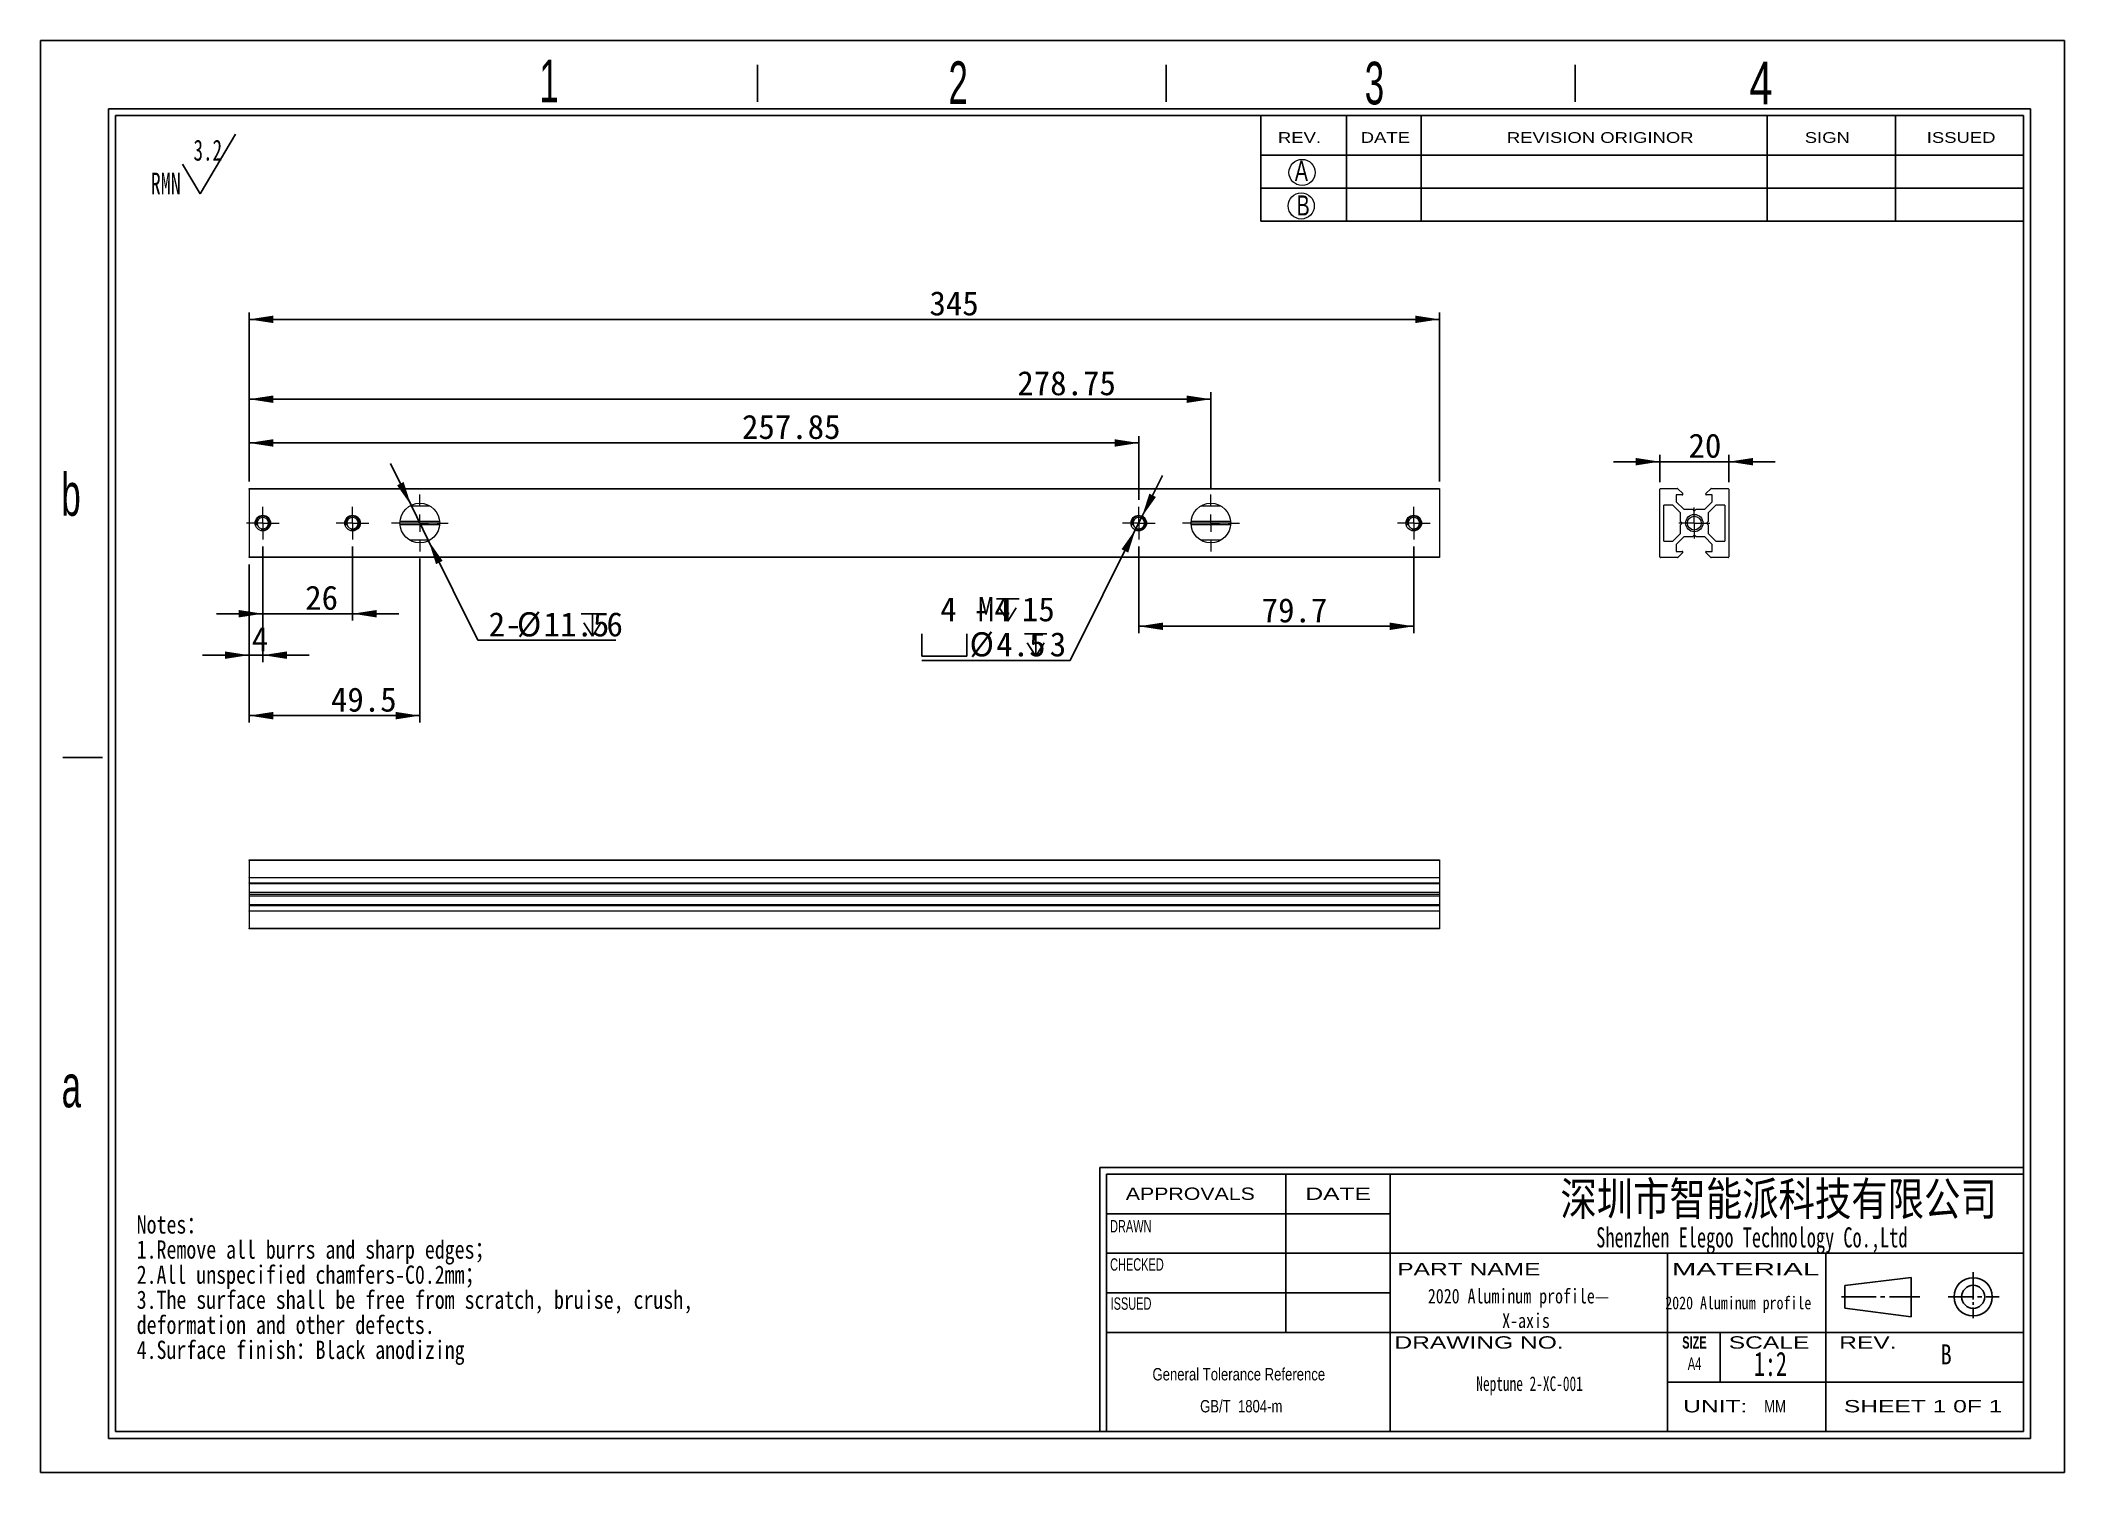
# Model space of a CAD drawing. Header units: millimetres. Extents: x 2 to 295, y 1 to 209.
import ezdxf

# ---------------------------------------------------------------- set-up
doc = ezdxf.new("R2010")
doc.units = ezdxf.units.MM
doc.linetypes.add('CENTER', pattern=[10.16, 6.35, -1.27, 1.27, -1.27])
doc.layers.add('DIM', color=5, linetype='Continuous')
doc.layers.add('SLD-0', color=179, linetype='Continuous')
doc.layers.add('中心线', color=1, linetype='CENTER', lineweight=15)
doc.styles.add('SLDTEXTSTYLE0', font='SIMSUN.TTC', dxfattribs={"width": 0.8, "bigfont": 'bigfont'})
doc.styles.add('SLDTEXTSTYLE1', font='SIMSUN.TTC', dxfattribs={"width": 0.8})
doc.styles.add('SLDTEXTSTYLE10', font='ARIALBD.TTF', dxfattribs={"width": 0.63516})
doc.styles.add('SLDTEXTSTYLE11', font='ARIAL.TTF', dxfattribs={"width": 1.422})
doc.styles.add('SLDTEXTSTYLE12', font='ARIAL.TTF', dxfattribs={"width": 0.7584})
doc.styles.add('SLDTEXTSTYLE13', font='ARIAL.TTF', dxfattribs={"width": 1.2324})
doc.styles.add('SLDTEXTSTYLE14', font='ARIAL.TTF', dxfattribs={"width": 1.7064})
doc.styles.add('SLDTEXTSTYLE15', font='SIMSUN.TTC', dxfattribs={"width": 0.8, "bigfont": 'bigfont'})
doc.styles.add('SLDTEXTSTYLE16', font='SIMKAI.TTF', dxfattribs={"width": 0.67})
doc.styles.add('SLDTEXTSTYLE17', font='SIMSUN.TTC')
doc.styles.add('SLDTEXTSTYLE2', font='SIMSUN.TTC', dxfattribs={"width": 0.67})
doc.styles.add('SLDTEXTSTYLE3', font='SIMSUN.TTC', dxfattribs={"width": 0.67})
doc.styles.add('SLDTEXTSTYLE4', font='SIMSUN.TTC', dxfattribs={"width": 0.8})
doc.styles.add('SLDTEXTSTYLE5', font='SIMKAI.TTF', dxfattribs={"width": 0.8, "bigfont": 'bigfont'})
doc.styles.add('SLDTEXTSTYLE6', font='SIMKAI.TTF', dxfattribs={"width": 0.8})
doc.styles.add('SLDTEXTSTYLE7', font='ARIAL.TTF', dxfattribs={"width": 0.63516})
doc.styles.add('SLDTEXTSTYLE8', font='GOTHIC.TTF', dxfattribs={"width": 0.7304})
doc.styles.add('SLDTEXTSTYLE9', font='GOTHIC.TTF', dxfattribs={"width": 0.61171})
doc.dimstyles.new('SLDDIMSTYLE0', dxfattribs={"dimtxt": 3.5, "dimasz": 3.5, "dimexe": 0, "dimexo": 0.0625, "dimgap": 0.875, "dimtad": 0, "dimtih": 1, "dimtoh": 1, "dimlfac": 2, "dimrnd": 1e-09, "dimzin": 12, "dimdsep": 46, "dimtxsty": 'SLDTEXTSTYLE2', "dimsah": 1, "dimcen": 0, "dimadec": 0, "dimazin": 3, "dimtfac": 1, "dimtmove": 0, "dimatfit": 3, "dimfxl": 0, "dimfrac": 2, "dimtolj": 1, "dimtzin": 12, "dimarcsym": 0})
doc.dimstyles.new('SLDDIMSTYLE1', dxfattribs={"dimtxt": 3.5, "dimasz": 3.5, "dimexe": 0, "dimexo": 0.0625, "dimgap": 0.875, "dimtad": 2, "dimlfac": 2, "dimrnd": 1e-09, "dimzin": 12, "dimdsep": 46, "dimtxsty": 'SLDTEXTSTYLE2', "dimsah": 1, "dimcen": 0.09, "dimadec": 0, "dimazin": 3, "dimtfac": 1, "dimtmove": 0, "dimatfit": 0, "dimfxl": 0, "dimfrac": 2, "dimtolj": 1, "dimtzin": 12, "dimarcsym": 0})
doc.dimstyles.new('SLDDIMSTYLE2', dxfattribs={"dimtxt": 3.5, "dimasz": 3.5, "dimexe": 0, "dimexo": 0.0625, "dimgap": 0.875, "dimtad": 2, "dimlfac": 2, "dimrnd": 1e-09, "dimzin": 12, "dimdsep": 46, "dimtxsty": 'SLDTEXTSTYLE2', "dimsah": 1, "dimcen": 0.09, "dimadec": 0, "dimazin": 3, "dimtfac": 1, "dimtofl": 0, "dimtmove": 0, "dimatfit": 3, "dimfxl": 0, "dimfrac": 2, "dimtolj": 1, "dimtzin": 12, "dimarcsym": 0})

# ---------------------------------------------------------------- blocks, each defined once
blk = doc.blocks.new('SW_NOTE_0')
at = {"layer": 'SLD-0', "color": 0, "char_height": 2.6458, "attachment_point": 1}
for s, insert, style in [('Notes\\M+18146', (0, 3.08), 'SLDTEXTSTYLE0'), ('1.Remove all burrs and sharp edges\\M+18147', (0, -0.55), 'SLDTEXTSTYLE0'), ('2.All unspecified chamfers-C0.2mm\\M+18147', (0, -4.19), 'SLDTEXTSTYLE0'), ('3.The surface shall be free from scratch, bruise, crush, ', (0, -7.82), 'SLDTEXTSTYLE1'), ('deformation and other defects.', (0, -11.45), 'SLDTEXTSTYLE1'), ('4.Surface finish\\M+18146Black anodizing', (0, -15.08), 'SLDTEXTSTYLE0')]:
    blk.add_mtext(s, dxfattribs=dict(at, insert=insert, style=style))
blk = doc.blocks.new('SW_NOTE_1')
at = {"layer": 'SLD-0', "color": 0}
for q in [(12.27, 9.26), (4.6, 4.92)]:
    blk.add_line((7.16, 0.59), q, dxfattribs=at)
at = {"layer": 'SLD-0', "color": 0, "attachment_point": 1, "style": 'SLDTEXTSTYLE2'}
for s, insert, char_height in [('3.2', (6.19, 8.45), 3.032), ('RMN', (0, 3.69), 3.175)]:
    blk.add_mtext(s, dxfattribs=dict(at, insert=insert, char_height=char_height))
blk = doc.blocks.new('SW_NOTE_2')
at = {"layer": 'SLD-0', "color": 0, "attachment_point": 2}
for s, insert, char_height, style in [('2020 Aluminum profile—', (11.54, 2.46), 2.1167, 'SLDTEXTSTYLE5'), ('X-axis', (12.64, -1.09), 2.117, 'SLDTEXTSTYLE6')]:
    blk.add_mtext(s, dxfattribs=dict(at, insert=insert, char_height=char_height, style=style))
blk = doc.blocks.new('SW_NOTE_3')
at = {"layer": 'SLD-0', "color": 0, "char_height": 1.7927, "attachment_point": 2, "style": 'SLDTEXTSTYLE12'}
for s, insert in [('General Tolerance Reference ', (13.02, 2.31)), (' GB/T  1804-m', (13.11, -2.32))]:
    blk.add_mtext(s, dxfattribs=dict(at, insert=insert))
blk = doc.blocks.new('SW_SYMBOL_HOLE_DEPTH')
at = {"layer": 'DIM', "color": 0}
for p, q in [((0, 875), (800, 875)), ((400, 875), (400, 75)), ((100, 555), (400, 75)), ((700, 555), (400, 75))]:
    blk.add_line(p, q, dxfattribs=at)
blk = doc.blocks.new('_D')
at = {"layer": 'DIM'}
for p, q in [((55.51, 141.36), (52.53, 147.4)), ((55.51, 141.36), (58.06, 136.21)), ((58.06, 136.21), (65.17, 121.81)), ((65.17, 121.81), (85.19, 121.81))]:
    blk.add_line(p, q, dxfattribs=at)
for points in [[(55.51, 141.36), (54.44, 144.74), (53.48, 144.26)], [(58.06, 136.21), (59.13, 132.83), (60.09, 133.31)]]:
    blk.add_solid(points, dxfattribs=at)
at = {"layer": 'DIM', "xscale": 0.004072727272727273, "yscale": 0.004072727272727273, "zscale": 0.004072727272727273}
blk.add_blockref('SW_SYMBOL_HOLE_DEPTH', (80.16, 122.1), dxfattribs=at)
at = {"layer": 'DIM', "char_height": 3.5, "attachment_point": 1, "style": 'SLDTEXTSTYLE17'}
for s, insert in [('2- ', (66.76, 125.88)), ('%%c', (70.85, 125.88)), ('11.5', (74.72, 125.88)), ('6', (83.83, 125.88))]:
    blk.add_mtext(s, dxfattribs=dict(at, insert=insert))
blk = doc.blocks.new('_D_1')
at = {"layer": 'DIM'}
for p, q in [((34.03, 135.41), (34.03, 118.66)), ((32.03, 132.79), (32.03, 118.66)), ((32.03, 119.66), (25.3, 119.66)), ((32.03, 119.66), (34.03, 119.66)), ((34.03, 119.66), (40.76, 119.66))]:
    blk.add_line(p, q, dxfattribs=at)
for points in [[(32.03, 119.66), (28.53, 120.2), (28.53, 119.12)], [(34.03, 119.66), (37.53, 119.12), (37.53, 120.2)]]:
    blk.add_solid(points, dxfattribs=at)
at = {"layer": 'DIM', "insert": (32.44, 123.73), "char_height": 3.5, "attachment_point": 1, "style": 'SLDTEXTSTYLE17'}
blk.add_mtext('4', dxfattribs=at)
blk = doc.blocks.new('_D_2')
at = {"layer": 'DIM'}
for p, q in [((34.03, 135.41), (34.03, 124.66)), ((47.03, 135.41), (47.03, 124.66)), ((34.03, 125.66), (27.3, 125.66)), ((34.03, 125.66), (47.03, 125.66)), ((47.03, 125.66), (53.76, 125.66))]:
    blk.add_line(p, q, dxfattribs=at)
for points in [[(34.03, 125.66), (30.53, 126.2), (30.53, 125.12)], [(47.03, 125.66), (50.53, 125.12), (50.53, 126.2)]]:
    blk.add_solid(points, dxfattribs=at)
at = {"layer": 'DIM', "insert": (40.17, 129.73), "char_height": 3.5, "attachment_point": 1, "style": 'SLDTEXTSTYLE17'}
blk.add_mtext('26', dxfattribs=at)
blk = doc.blocks.new('_D_3')
at = {"layer": 'DIM'}
for p, q in [((32.03, 132.79), (32.03, 109.9)), ((56.78, 133.66), (56.78, 109.9)), ((32.03, 110.9), (56.78, 110.9))]:
    blk.add_line(p, q, dxfattribs=at)
for points in [[(32.03, 110.9), (35.53, 110.36), (35.53, 111.44)], [(56.78, 110.9), (53.28, 111.44), (53.28, 110.36)]]:
    blk.add_solid(points, dxfattribs=at)
at = {"layer": 'DIM', "insert": (43.9, 114.98), "char_height": 3.5, "attachment_point": 1, "style": 'SLDTEXTSTYLE17'}
blk.add_mtext('49.5', dxfattribs=at)
blk = doc.blocks.new('_D_4')
at = {"layer": 'DIM'}
for p, q in [((32.03, 144.79), (32.03, 151.39)), ((32.03, 150.39), (160.96, 150.39)), ((160.96, 142.16), (160.96, 151.39))]:
    blk.add_line(p, q, dxfattribs=at)
for points in [[(32.03, 150.39), (35.53, 149.85), (35.53, 150.93)], [(160.96, 150.39), (157.46, 150.93), (157.46, 149.85)]]:
    blk.add_solid(points, dxfattribs=at)
at = {"layer": 'DIM', "insert": (103.46, 154.47), "char_height": 3.5, "attachment_point": 1, "style": 'SLDTEXTSTYLE17'}
blk.add_mtext('257.85', dxfattribs=at)
blk = doc.blocks.new('_D_5')
at = {"layer": 'DIM'}
for p, q in [((32.03, 144.79), (32.03, 157.73)), ((32.03, 156.73), (171.41, 156.73)), ((171.41, 143.91), (171.41, 157.73))]:
    blk.add_line(p, q, dxfattribs=at)
for points in [[(32.03, 156.73), (35.53, 156.19), (35.53, 157.26)], [(171.41, 156.73), (167.91, 157.26), (167.91, 156.19)]]:
    blk.add_solid(points, dxfattribs=at)
at = {"layer": 'DIM', "insert": (143.36, 160.8), "char_height": 3.5, "attachment_point": 1, "style": 'SLDTEXTSTYLE17'}
blk.add_mtext('278.75', dxfattribs=at)
blk = doc.blocks.new('_D_6')
at = {"layer": 'DIM'}
for p, q in [((160.96, 135.41), (160.96, 122.84)), ((200.81, 135.41), (200.81, 122.84)), ((160.96, 123.84), (200.81, 123.84))]:
    blk.add_line(p, q, dxfattribs=at)
for points in [[(160.96, 123.84), (164.46, 123.3), (164.46, 124.38)], [(200.81, 123.84), (197.31, 124.38), (197.31, 123.3)]]:
    blk.add_solid(points, dxfattribs=at)
at = {"layer": 'DIM', "insert": (178.77, 127.91), "char_height": 3.5, "attachment_point": 1, "style": 'SLDTEXTSTYLE17'}
blk.add_mtext('79.7', dxfattribs=at)
blk = doc.blocks.new('_D_7')
at = {"layer": 'DIM'}
for p, q in [((32.03, 144.79), (32.03, 169.29)), ((32.03, 168.29), (204.53, 168.29)), ((204.53, 144.79), (204.53, 169.29))]:
    blk.add_line(p, q, dxfattribs=at)
for points in [[(32.03, 168.29), (35.53, 167.75), (35.53, 168.83)], [(204.53, 168.29), (201.03, 168.83), (201.03, 167.75)]]:
    blk.add_solid(points, dxfattribs=at)
at = {"layer": 'DIM', "insert": (130.63, 172.36), "char_height": 3.5, "attachment_point": 1, "style": 'SLDTEXTSTYLE17'}
blk.add_mtext('345', dxfattribs=at)
blk = doc.blocks.new('SW_SYMBOL_HOLE_SPOT')
at = {"layer": 'DIM', "color": 0}
for p, q in [((0, 875), (0, 75)), ((1600, 75), (1600, 875)), ((0, 75), (1600, 75))]:
    blk.add_line(p, q, dxfattribs=at)
blk = doc.blocks.new('_D_8')
at = {"layer": 'DIM'}
for p, q in [((161.41, 139.68), (164.42, 145.7)), ((160.51, 137.89), (151.01, 118.91)), ((161.41, 139.68), (160.51, 137.89)), ((151.01, 118.91), (129.52, 118.91))]:
    blk.add_line(p, q, dxfattribs=at)
for points in [[(161.41, 139.68), (163.45, 142.57), (162.49, 143.05)], [(160.51, 137.89), (158.46, 135), (159.43, 134.52)]]:
    blk.add_solid(points, dxfattribs=at)
at = {"layer": 'DIM', "xscale": 0.004072727272727273, "yscale": 0.004072727272727273, "zscale": 0.004072727272727273}
for name, p in [('SW_SYMBOL_HOLE_DEPTH', (140.36, 124.27)), ('SW_SYMBOL_HOLE_SPOT', (129.52, 119.2)), ('SW_SYMBOL_HOLE_DEPTH', (144.4, 119.2))]:
    blk.add_blockref(name, p, dxfattribs=at)
at = {"layer": 'DIM', "char_height": 3.5, "attachment_point": 1, "style": 'SLDTEXTSTYLE17'}
for s, insert in [('4 - ', (132.19, 128.06)), ('M4', (137.64, 128.06)), ('15', (144.03, 128.06)), ('%%c', (136.44, 122.98)), ('4.5', (140.31, 122.98)), ('3', (148.06, 122.98))]:
    blk.add_mtext(s, dxfattribs=dict(at, insert=insert))
blk = doc.blocks.new('SW_CENTERMARKSYMBOL_0')
at = {"layer": '中心线', "color": 0}
for p, q in [((-1.25, 0), (-2.375, 0)), ((0, 0), (-1.25, 0)), ((0, 1.25), (0, 2.375)), ((0, 0), (0, 1.25)), ((0, 0), (0, -1.25)), ((0, 0), (1.25, 0)), ((1.25, 0), (2.375, 0)), ((0, -1.25), (0, -2.375))]:
    blk.add_line(p, q, dxfattribs=at)
blk = doc.blocks.new('SW_CENTERMARKSYMBOL_1')
at = {"layer": '中心线', "color": 0}
for p, q in [((-1.25, 0), (-2.375, 0)), ((0, 0), (-1.25, 0)), ((0, 1.25), (0, 2.375)), ((0, 0), (0, 1.25)), ((0, 0), (0, -1.25)), ((0, 0), (1.25, 0)), ((1.25, 0), (2.375, 0)), ((0, -1.25), (0, -2.375))]:
    blk.add_line(p, q, dxfattribs=at)
blk = doc.blocks.new('SW_CENTERMARKSYMBOL_2')
at = {"layer": '中心线', "color": 0}
for p, q in [((-1.25, 0), (-2.375, 0)), ((0, 0), (-1.25, 0)), ((0, 1.25), (0, 2.375)), ((0, 0), (0, 1.25)), ((0, 0), (0, -1.25)), ((0, 0), (1.25, 0)), ((1.25, 0), (2.375, 0)), ((0, -1.25), (0, -2.375))]:
    blk.add_line(p, q, dxfattribs=at)
blk = doc.blocks.new('SW_CENTERMARKSYMBOL_3')
at = {"layer": '中心线', "color": 0}
for p, q in [((-1.25, 0), (-2.375, 0)), ((0, 0), (-1.25, 0)), ((0, 1.25), (0, 2.375)), ((0, 0), (0, 1.25)), ((0, 0), (0, -1.25)), ((0, 0), (1.25, 0)), ((1.25, 0), (2.375, 0)), ((0, -1.25), (0, -2.375))]:
    blk.add_line(p, q, dxfattribs=at)
blk = doc.blocks.new('SW_CENTERMARKSYMBOL_4')
at = {"layer": '中心线', "color": 0}
for p, q in [((0, 2.5), (0, 4.125)), ((-2.5, 0), (-4.125, 0)), ((0, 0), (-1.25, 0)), ((0, 0), (0, 1.25)), ((0, 0), (0, -1.25)), ((0, 0), (1.25, 0)), ((2.5, 0), (4.125, 0)), ((0, -2.5), (0, -4.125))]:
    blk.add_line(p, q, dxfattribs=at)
blk = doc.blocks.new('SW_CENTERMARKSYMBOL_5')
at = {"layer": '中心线', "color": 0}
for p, q in [((0, 2.5), (0, 4.125)), ((-2.5, 0), (-4.125, 0)), ((0, 0), (-1.25, 0)), ((0, 0), (0, 1.25)), ((0, 0), (0, -1.25)), ((0, 0), (1.25, 0)), ((2.5, 0), (4.125, 0)), ((0, -2.5), (0, -4.125))]:
    blk.add_line(p, q, dxfattribs=at)
blk = doc.blocks.new('_D_9')
at = {"layer": 'DIM'}
for p, q in [((236.46, 147.68), (229.73, 147.68)), ((236.46, 144.69), (236.46, 148.68)), ((236.46, 147.68), (246.46, 147.68)), ((246.46, 144.69), (246.46, 148.68)), ((246.46, 147.68), (253.19, 147.68))]:
    blk.add_line(p, q, dxfattribs=at)
for points in [[(236.46, 147.68), (232.96, 148.22), (232.96, 147.14)], [(246.46, 147.68), (249.96, 147.14), (249.96, 148.22)]]:
    blk.add_solid(points, dxfattribs=at)
at = {"layer": 'DIM', "insert": (240.62, 151.75), "char_height": 3.5, "attachment_point": 1, "style": 'SLDTEXTSTYLE17'}
blk.add_mtext('20', dxfattribs=at)
blk = doc.blocks.new('SW_CENTERMARKSYMBOL_6')
at = {"layer": '中心线', "color": 0}
for p, q in [((-1.25, 0), (-2.25, 0)), ((0, 0), (-1.25, 0)), ((0, 1.25), (0, 2.25)), ((0, 0), (0, 1.25)), ((0, 0), (0, -1.25)), ((0, 0), (1.25, 0)), ((1.25, 0), (2.25, 0)), ((0, -1.25), (0, -2.25))]:
    blk.add_line(p, q, dxfattribs=at)

msp = doc.modelspace()

# ---------------------------------------------------------------- linework, layer by layer
at = {"color": 7, "linetype": 'Continuous', "lineweight": 15}
for p, q in [((32.0331, 143.6851), (32.0331, 143.7851)), ((32.0331, 143.7851), (204.5331, 143.7851)), ((204.5331, 143.7851), (204.5331, 143.6851)), ((236.561, 143.7851), (239.0195, 143.7851)), ((239.0902, 143.7558), (239.7902, 143.0558)), ((243.1317, 143.0558), (243.8317, 143.7558)), ((243.9024, 143.7851), (246.361, 143.7851)), ((204.5331, 143.6851), (32.0331, 143.6851)), ((32.0331, 143.6851), (32.0331, 133.8851)), ((55.3545, 141.2801), (58.2116, 141.2801)), ((169.9795, 141.2801), (172.8366, 141.2801)), ((204.5331, 143.6851), (204.5331, 133.8851)), ((236.461, 133.8851), (236.461, 143.6851)), ((238.361, 141.3901), (237.061, 141.3901)), ((237.061, 136.1801), (237.061, 141.3901)), ((239.461, 140.2901), (238.361, 141.3901)), ((239.7195, 142.8851), (238.8559, 142.8851)), ((238.8559, 142.8851), (238.8559, 141.8851)), ((238.8559, 141.8851), (239.9559, 140.7851)), ((239.9559, 140.7851), (241.211, 140.7851)), ((241.211, 140.7851), (241.461, 140.5351)), ((241.461, 140.5351), (241.711, 140.7851)), ((241.711, 140.7851), (242.966, 140.7851)), ((242.966, 140.7851), (244.066, 141.8851)), ((244.066, 142.8851), (243.2024, 142.8851)), ((244.561, 141.3901), (243.461, 140.2901)), ((244.066, 141.8851), (244.066, 142.8851)), ((245.861, 141.3901), (244.561, 141.3901)), ((245.861, 141.3901), (245.861, 136.1801)), ((246.461, 143.6851), (246.461, 133.8851)), ((33.2081, 138.7851), (32.9081, 138.7851)), ((33.2468, 139.0351), (32.9362, 139.0351)), ((33.2468, 138.5351), (32.9362, 138.5351)), ((35.1299, 139.0351), (34.8193, 139.0351)), ((35.1299, 138.5351), (34.8193, 138.5351)), ((35.1581, 138.7851), (34.8581, 138.7851)), ((46.2081, 138.7851), (45.9081, 138.7851)), ((46.2468, 139.0351), (45.9362, 139.0351)), ((46.2468, 138.5351), (45.9362, 138.5351)), ((48.1299, 139.0351), (47.8193, 139.0351)), ((48.1299, 138.5351), (47.8193, 138.5351)), ((48.1581, 138.7851), (47.8581, 138.7851)), ((59.6581, 138.7851), (53.9081, 138.7851)), ((59.6472, 139.0351), (53.9189, 139.0351)), ((59.6472, 138.5351), (53.9189, 138.5351)), ((160.133, 138.7851), (159.8331, 138.7851)), ((160.1718, 139.0351), (159.8612, 139.0351)), ((160.1718, 138.5351), (159.8612, 138.5351)), ((162.0549, 139.0351), (161.7443, 139.0351)), ((162.0549, 138.5351), (161.7443, 138.5351)), ((162.0831, 138.7851), (161.7831, 138.7851)), ((174.2831, 138.7851), (168.5331, 138.7851)), ((174.2722, 139.0351), (168.5439, 139.0351)), ((174.2722, 138.5351), (168.5439, 138.5351)), ((199.9831, 138.7851), (199.6831, 138.7851)), ((200.0218, 139.0351), (199.7112, 139.0351)), ((200.0218, 138.5351), (199.7112, 138.5351)), ((201.9049, 139.0351), (201.5943, 139.0351)), ((201.9049, 138.5351), (201.5943, 138.5351)), ((201.9331, 138.7851), (201.633, 138.7851)), ((239.461, 139.0351), (239.461, 140.2901)), ((239.711, 138.7851), (239.461, 139.0351)), ((239.461, 138.5351), (239.711, 138.7851)), ((239.461, 137.2801), (239.461, 138.5351)), ((243.461, 139.0351), (243.211, 138.7851)), ((243.211, 138.7851), (243.461, 138.5351)), ((243.461, 140.2901), (243.461, 139.0351)), ((243.461, 138.5351), (243.461, 137.2801)), ((58.2116, 136.2901), (55.3545, 136.2901)), ((172.8366, 136.2901), (169.9795, 136.2901)), ((237.061, 136.1801), (238.361, 136.1801)), ((238.361, 136.1801), (239.461, 137.2801)), ((239.9559, 136.7851), (238.8559, 135.6851)), ((238.8559, 135.6851), (238.8559, 134.6851)), ((241.211, 136.7851), (239.9559, 136.7851)), ((241.461, 137.0351), (241.211, 136.7851)), ((241.711, 136.7851), (241.461, 137.0351)), ((242.966, 136.7851), (241.711, 136.7851)), ((244.066, 135.6851), (242.966, 136.7851)), ((243.461, 137.2801), (244.561, 136.1801)), ((244.066, 134.6851), (244.066, 135.6851)), ((244.561, 136.1801), (245.861, 136.1801)), ((32.0331, 133.8851), (204.5331, 133.8851)), ((32.0331, 133.7851), (32.0331, 133.8851)), ((204.5331, 133.7851), (32.0331, 133.7851)), ((204.5331, 133.8851), (204.5331, 133.7851)), ((239.0195, 133.7851), (236.561, 133.7851)), ((238.8559, 134.6851), (239.7195, 134.6851)), ((239.7902, 134.5144), (239.0902, 133.8144)), ((243.8317, 133.8144), (243.1317, 134.5144)), ((243.2024, 134.6851), (244.066, 134.6851)), ((246.361, 133.7851), (243.9024, 133.7851)), ((32.0331, 89.9181), (32.0331, 90.0181)), ((32.0331, 90.0181), (204.5331, 90.0181)), ((204.5331, 89.9181), (32.0331, 89.9181)), ((32.0331, 89.9181), (32.0331, 87.4596)), ((204.5331, 90.0181), (204.5331, 89.9181)), ((204.5331, 89.9181), (204.5331, 87.4596)), ((32.0331, 87.4596), (204.5331, 87.4596)), ((32.0331, 87.3888), (32.0331, 87.4596)), ((204.5331, 87.3888), (32.0331, 87.3888)), ((32.0331, 87.3888), (32.0331, 86.6888)), ((32.0331, 86.6888), (204.5331, 86.6888)), ((32.0331, 86.6596), (32.0331, 86.6888)), ((32.0331, 86.6596), (204.5331, 86.6596)), ((32.0331, 86.6596), (32.0331, 86.5232)), ((204.5331, 86.5232), (32.0331, 86.5232)), ((32.0331, 86.5232), (32.0331, 85.2681)), ((204.5331, 85.2681), (32.0331, 85.2681)), ((32.0331, 85.2681), (32.0331, 85.0181)), ((204.5331, 87.4596), (204.5331, 87.3888)), ((204.5331, 87.3888), (204.5331, 86.6888)), ((204.5331, 86.6888), (204.5331, 86.6596)), ((204.5331, 86.6596), (204.5331, 86.5232)), ((204.5331, 86.5232), (204.5331, 85.2681)), ((204.5331, 85.2681), (204.5331, 85.0181)), ((204.5331, 85.0181), (32.0331, 85.0181)), ((32.0331, 85.0181), (32.0331, 84.7681)), ((204.5331, 84.7681), (32.0331, 84.7681)), ((32.0331, 84.7681), (32.0331, 83.5131)), ((204.5331, 83.5131), (32.0331, 83.5131)), ((32.0331, 83.5131), (32.0331, 83.3767)), ((204.5331, 83.3767), (32.0331, 83.3767)), ((32.0331, 83.3474), (32.0331, 83.3767)), ((204.5331, 83.3474), (32.0331, 83.3474)), ((32.0331, 83.3474), (32.0331, 82.6474)), ((32.0331, 82.6474), (204.5331, 82.6474)), ((32.0331, 82.5767), (32.0331, 82.6474)), ((204.5331, 82.5767), (32.0331, 82.5767)), ((32.0331, 82.5767), (32.0331, 80.1181)), ((204.5331, 85.0181), (204.5331, 84.7681)), ((204.5331, 84.7681), (204.5331, 83.5131)), ((204.5331, 83.5131), (204.5331, 83.3767)), ((204.5331, 83.3767), (204.5331, 83.3474)), ((204.5331, 83.3474), (204.5331, 82.6474)), ((204.5331, 82.6474), (204.5331, 82.5767)), ((204.5331, 82.5767), (204.5331, 80.1181)), ((32.0331, 80.1181), (204.5331, 80.1181)), ((32.0331, 80.0181), (32.0331, 80.1181)), ((204.5331, 80.0181), (32.0331, 80.0181)), ((204.5331, 80.1181), (204.5331, 80.0181))]:
    msp.add_line(p, q, dxfattribs=at)
for centre, radius in [((56.7831, 138.7851), 2.875), ((171.4081, 138.7851), 2.875), ((34.0331, 138.7851), 1.125), ((47.0331, 138.7851), 1.125), ((160.9581, 138.7851), 1.125), ((200.8081, 138.7851), 1.125), ((241.461, 138.7851), 1.25), ((241.461, 138.7851), 1)]:
    msp.add_circle(centre, radius, dxfattribs=at)
for centre, radius, start, end in [((236.561, 143.6851), 0.1, 90, 180), ((239.0195, 143.6851), 0.1, 45, 90), ((243.9024, 143.6851), 0.1, 90, 135), ((246.361, 143.6851), 0.1, 0, 90), ((239.7195, 142.9851), 0.1, 270, 45), ((243.2024, 142.9851), 0.1, 135, 270), ((34.0331, 138.7851), 0.825, 162.360299, 180), ((34.0331, 138.7851), 0.825, 180, 197.639701), ((34.0331, 138.7851), 0.825, 17.639701, 162.360299), ((34.0331, 138.7851), 0.825, 197.639701, 342.360299), ((34.0331, 138.7851), 0.825, 0, 17.639701), ((34.0331, 138.7851), 0.825, 342.360299, 0), ((47.0331, 138.7851), 0.825, 162.360299, 180), ((47.0331, 138.7851), 0.825, 180, 197.639701), ((47.0331, 138.7851), 0.825, 17.639701, 162.360299), ((47.0331, 138.7851), 0.825, 197.639701, 342.360299), ((47.0331, 138.7851), 0.825, 0, 17.639701), ((47.0331, 138.7851), 0.825, 342.360299, 0), ((160.9581, 138.7851), 0.825, 162.360299, 180), ((160.9581, 138.7851), 0.825, 180, 197.639701), ((160.9581, 138.7851), 0.825, 17.639701, 162.360299), ((160.9581, 138.7851), 0.825, 197.639701, 342.360299), ((160.9581, 138.7851), 0.825, 0, 17.639701), ((160.9581, 138.7851), 0.825, 342.360299, 0), ((200.8081, 138.7851), 0.825, 162.360299, 180), ((200.8081, 138.7851), 0.825, 180, 197.639701), ((200.8081, 138.7851), 0.825, 17.639701, 162.360299), ((200.8081, 138.7851), 0.825, 197.639701, 342.360299), ((200.8081, 138.7851), 0.825, 0, 17.639701), ((200.8081, 138.7851), 0.825, 342.360299, 0), ((236.561, 133.8851), 0.1, 180, 270), ((239.0195, 133.8851), 0.1, 270, 315), ((239.7195, 134.5851), 0.1, 315, 90), ((243.2024, 134.5851), 0.1, 90, 225), ((243.9024, 133.8851), 0.1, 225, 270), ((246.361, 133.8851), 0.1, 270, 0)]:
    msp.add_arc(centre, radius, start, end, dxfattribs=at)
at = {"color": 7, "linetype": 'Continuous', "lineweight": 0}
for centre in [(34.0331, 138.7851), (47.0331, 138.7851), (160.9581, 138.7851), (200.8081, 138.7851)]:
    msp.add_arc(centre, 1, 255, 195, dxfattribs=at)
at = {"layer": 'SLD-0'}
for p, q in [((1.812, 208.6737), (295.1066, 208.6737)), ((1.812, 1.2938), (1.812, 208.6737)), ((295.1066, 208.6737), (295.1066, 1.2938)), ((12.6748, 7.2189), (12.6748, 197.811)), ((12.6748, 197.811), (289.1814, 197.811)), ((252.0174, 197.811), (252.0174, 182.5137)), ((270.5994, 197.811), (270.5994, 182.5137)), ((289.1814, 197.811), (289.1814, 7.2189)), ((289.1814, 7.2189), (12.6748, 7.2189)), ((295.1066, 1.2938), (1.812, 1.2938))]:
    msp.add_line(p, q, dxfattribs=at)
at = {"layer": 'SLD-0', "color": 6, "linetype": 'Continuous'}
for p, q in [((105.701, 199.786), (105.701, 205.1695)), ((164.9525, 199.786), (164.9525, 205.1695)), ((224.2039, 199.786), (224.2039, 205.1695)), ((11.6873, 6.2314), (11.6873, 198.7985)), ((11.6873, 198.7985), (290.1689, 198.7985)), ((290.1689, 198.7985), (290.1689, 6.2314)), ((10.8046, 104.8527), (5.0681, 104.8527)), ((290.1689, 6.2314), (11.6873, 6.2314))]:
    msp.add_line(p, q, dxfattribs=at)
at = {"layer": 'SLD-0', "color": 179, "linetype": 'Continuous'}
for p, q in [((178.6588, 197.811), (178.6588, 182.5137)), ((191.0502, 197.811), (191.0502, 182.5137)), ((201.8863, 197.811), (201.8863, 182.5137)), ((178.6588, 192.0745), (289.1814, 192.0745)), ((178.6588, 187.2941), (289.1814, 187.2941)), ((178.6588, 182.5137), (289.1814, 182.5137)), ((289.1814, 45.4622), (155.3299, 45.4622)), ((155.3299, 45.4622), (155.3299, 7.2189)), ((289.1814, 44.5061), (156.286, 44.5061)), ((156.286, 44.5061), (156.286, 7.2189)), ((182.2808, 44.5061), (182.2808, 21.5602)), ((197.3975, 44.5061), (197.3975, 7.2189)), ((197.3975, 38.7696), (156.286, 38.7696)), ((289.1814, 33.0331), (156.286, 33.0331)), ((237.553, 33.0331), (237.553, 7.2189)), ((260.499, 7.2189), (260.499, 33.0331)), ((263.2552, 28.3538), (272.8879, 29.5382)), ((272.8879, 23.8461), (272.8879, 29.5382)), ((281.8693, 26.3495), (281.8693, 30.3163)), ((197.3975, 27.2966), (156.286, 27.2966)), ((262.7856, 26.7328), (267.8301, 26.7328)), ((263.2552, 25.1064), (263.2552, 28.3538)), ((268.4607, 26.7328), (269.0912, 26.7328)), ((269.7218, 26.7328), (274.1357, 26.7328)), ((281.8693, 26.7328), (278.2684, 26.7328)), ((282.4999, 26.7328), (283.1304, 26.7328)), ((283.761, 26.7328), (285.6527, 26.7328)), ((263.2552, 25.1064), (272.8879, 23.8461)), ((281.8693, 25.9663), (281.8693, 25.5831)), ((281.8693, 25.1998), (281.8693, 23.6668)), ((289.1814, 21.5602), (156.286, 21.5602)), ((245.2016, 21.5602), (245.2016, 14.3895)), ((237.553, 14.3895), (289.1814, 14.3895))]:
    msp.add_line(p, q, dxfattribs=at)
at = {"layer": 'SLD-0', "lineweight": 0}
for centre in [(184.6221, 189.5636), (184.4994, 184.7149)]:
    msp.add_circle(centre, 1.8944, dxfattribs=at)
at = {"layer": 'SLD-0', "color": 179, "linetype": 'Continuous'}
for radius in [2.7714, 1.669]:
    msp.add_circle((281.8693, 26.7328), radius, dxfattribs=at)

# ---------------------------------------------------------------- block references
at = {"layer": 'SLD-0'}
for name, p in [('SW_NOTE_1', (17.795, 185.8578)), ('SW_NOTE_2', (204.4362, 25.4392))]:
    msp.add_blockref(name, p, dxfattribs=at)
at = {"layer": 'SLD-0', "color": 5}
msp.add_blockref('SW_NOTE_0', (15.7525, 35.4592), dxfattribs=at)
at = {"layer": 'SLD-0', "color": 179}
msp.add_blockref('SW_NOTE_3', (162.4379, 14.1109), dxfattribs=at)
at = {"layer": '中心线'}
for name, p in [('SW_CENTERMARKSYMBOL_3', (34.0331, 138.7851)), ('SW_CENTERMARKSYMBOL_2', (47.0331, 138.7851)), ('SW_CENTERMARKSYMBOL_5', (56.7831, 138.7851)), ('SW_CENTERMARKSYMBOL_0', (160.9581, 138.7851)), ('SW_CENTERMARKSYMBOL_4', (171.4081, 138.7851)), ('SW_CENTERMARKSYMBOL_1', (200.8081, 138.7851)), ('SW_CENTERMARKSYMBOL_6', (241.461, 138.7851))]:
    msp.add_blockref(name, p, dxfattribs=at)

# ---------------------------------------------------------------- texts
at = {"color": 7, "linetype": 'Continuous', "lineweight": 0, "attachment_point": 1}
for s, insert, char_height, style in [('1:2', (250.0964, 18.7829), 3.5, 'SLDTEXTSTYLE2'), ('Neptune 2-XC-001', (209.8729, 15.2162), 2.116667, 'SLDTEXTSTYLE3')]:
    msp.add_mtext(s, dxfattribs=dict(at, insert=insert, char_height=char_height, style=style))
at = {"layer": 'SLD-0'}
for s, insert, char_height, attachment_point, style in [('1', (74.111, 205.8988), 6.172, 1, 'SLDTEXTSTYLE9'), ('2', (133.3881, 205.6552), 6.172, 1, 'SLDTEXTSTYLE9'), ('3', (193.7066, 205.5931), 6.172, 1, 'SLDTEXTSTYLE9'), ('4', (249.4405, 205.5869), 6.172, 1, 'SLDTEXTSTYLE8'), ('A', (183.5778, 191.2522), 2.9034, 1, 'SLDTEXTSTYLE8'), ('B', (183.8319, 186.2372), 2.9034, 1, 'SLDTEXTSTYLE8'), ('b', (4.8346, 146.0194), 6.172, 1, 'SLDTEXTSTYLE9'), ('a', (4.8798, 60.3511), 6.172, 1, 'SLDTEXTSTYLE9'), ('\\M+1905B圳\\M+18E73\\M+19271\\M+1945C\\M+19468\\M+189C8\\M+18B5A\\M+1974C\\M+18CC0\\M+18CF6\\M+18E69', (253.6756, 43.3374), 4.82808, 2, 'SLDTEXTSTYLE15'), ('2020 Aluminum profile', (247.8328, 26.7817), 1.852083, 2, 'SLDTEXTSTYLE4'), ('B', (277.1784, 19.8537), 2.9104, 1, 'SLDTEXTSTYLE1')]:
    msp.add_mtext(s, dxfattribs=dict(at, insert=insert, char_height=char_height, attachment_point=attachment_point, style=style))
at = {"layer": 'SLD-0', "color": 179}
for s, insert, char_height, attachment_point, style in [('REV.', (181.1288, 195.4001), 1.55363, 1, 'SLDTEXTSTYLE13'), ('DATE', (193.1265, 195.4001), 1.55363, 1, 'SLDTEXTSTYLE13'), ('REVISION ORIGINOR', (214.3082, 195.4001), 1.553633, 1, 'SLDTEXTSTYLE13'), ('SIGN', (257.4664, 195.4001), 1.55363, 1, 'SLDTEXTSTYLE13'), ('ISSUED', (275.1481, 195.4001), 1.55363, 1, 'SLDTEXTSTYLE13'), ('APPROVALS', (168.4266, 42.5627), 1.79265, 2, 'SLDTEXTSTYLE13'), ('DATE', (189.8496, 42.5627), 1.79265, 2, 'SLDTEXTSTYLE11'), ('DRAWN', (159.8036, 37.8529), 1.79265, 2, 'SLDTEXTSTYLE7'), ('Shenzhen Elegoo Technology Co.,Ltd', (249.7983, 36.7996), 2.910417, 2, 'SLDTEXTSTYLE16'), ('CHECKED', (160.6957, 32.3147), 1.79265, 2, 'SLDTEXTSTYLE7'), ('PART NAME', (208.7939, 31.6454), 1.79265, 2, 'SLDTEXTSTYLE11'), ('MATERIAL', (248.8802, 31.6454), 1.79265, 2, 'SLDTEXTSTYLE14'), ('ISSUED', (159.837, 26.6544), 1.79265, 2, 'SLDTEXTSTYLE7'), ('DRAWING NO.', (210.268, 21.0216), 1.792654, 2, 'SLDTEXTSTYLE11'), ('SIZE', (241.4789, 21.0216), 1.79265, 2, 'SLDTEXTSTYLE10'), ('SCALE', (252.2889, 21.0216), 1.79265, 2, 'SLDTEXTSTYLE11'), ('REV.', (266.6102, 21.0216), 1.79265, 2, 'SLDTEXTSTYLE11'), ('A4', (241.4898, 17.9531), 1.79265, 2, 'SLDTEXTSTYLE7'), ('UNIT:', (244.4987, 11.7907), 1.79265, 2, 'SLDTEXTSTYLE11'), ('MM', (253.1609, 11.7907), 1.79265, 2, 'SLDTEXTSTYLE12'), ('SHEET 1 0F 1', (274.62, 11.7907), 1.792654, 2, 'SLDTEXTSTYLE11')]:
    msp.add_mtext(s, dxfattribs=dict(at, insert=insert, char_height=char_height, attachment_point=attachment_point, style=style))

# ---------------------------------------------------------------- dimensions: what is measured, and where the dimension line sits
at = {"layer": 'DIM'}
for base, p1, p2, dimstyle, picture, middle in [((204.5331, 168.2881), (32.0331, 143.7851), (204.5331, 143.7851), 'SLDDIMSTYLE2', '_D_7', (132.6765, 168.2881)), ((171.4081, 156.7257), (32.0331, 143.7851), (171.4081, 142.9101), 'SLDDIMSTYLE2', '_D_5', (147.4401, 156.7257)), ((160.9581, 150.3934), (32.0331, 143.7851), (160.9581, 141.1601), 'SLDDIMSTYLE2', '_D_4', (107.5432, 150.3934)), ((246.461, 147.677), (236.461, 143.6851), (246.461, 143.6851), 'SLDDIMSTYLE1', '_D_9', (241.9791, 147.677)), ((34.0331, 119.6604), (32.0331, 133.7851), (34.0331, 136.4101), 'SLDDIMSTYLE1', '_D_1', (33.1247, 119.6604)), ((47.0331, 125.6604), (34.0331, 136.4101), (47.0331, 136.4101), 'SLDDIMSTYLE1', '_D_2', (41.5329, 125.6604)), ((200.8081, 123.8412), (160.9581, 136.4101), (200.8081, 136.4101), 'SLDDIMSTYLE2', '_D_6', (181.4923, 123.8412)), ((56.7831, 110.9032), (32.0331, 133.7851), (56.7831, 134.6601), 'SLDDIMSTYLE2', '_D_3', (46.6182, 110.9032))]:
    dim = msp.add_linear_dim(base=base, p1=p1, p2=p2, dimstyle=dimstyle, dxfattribs=at)
    dim.commit()
    dim.dimension.update_dxf_attribs({"geometry": picture, "text_midpoint": middle, "dimtype": 160})
for p1, p2, text, picture, middle in [((58.0572, 136.2079), (55.5089, 141.3623), '2- <>{\\fGDT;x}6', '_D', (75.9747, 124.3486)), ((160.5106, 137.8908), (161.4055, 139.6794), '4 - <>{\\fGDT;x}15\\P{\\fGDT;v}%%c4.5{\\fGDT;x}3', '_D_8', (139.4723, 123.983))]:
    dim = msp.add_diameter_dim_2p(p1=p1, p2=p2, text=text, dimstyle='SLDDIMSTYLE0', dxfattribs=at)
    dim.commit()
    dim.dimension.update_dxf_attribs({"geometry": picture, "text_midpoint": middle, "dimtype": 163})

doc.saveas('drawing.dxf')
